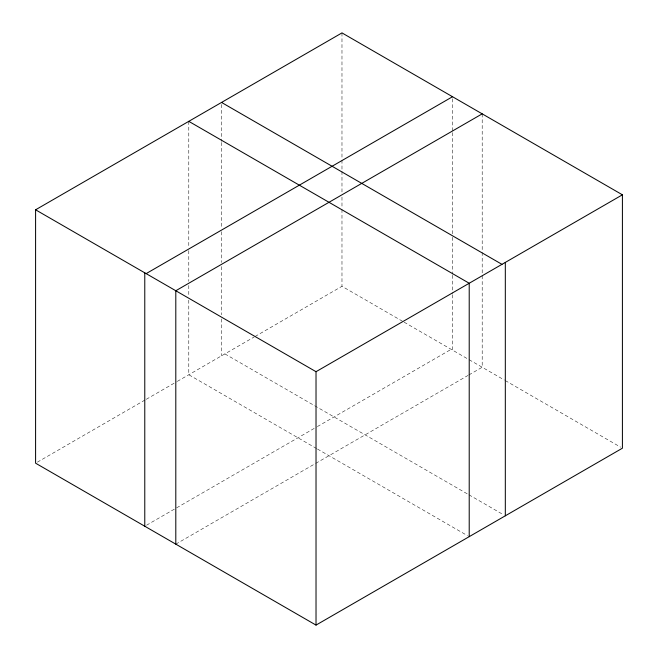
<?xml version="1.0" encoding="UTF-8"?>
<svg xmlns="http://www.w3.org/2000/svg" width="658" height="658" viewBox="0 0 658 658"><rect width="100%" height="100%" fill="white"/><g stroke="black" fill="none" stroke-linecap="round" stroke-linejoin="round"><path stroke-width="0.49" stroke-dasharray="3.29 2.47" d="M37.358 462.171L145.393 399.801M146.282 399.291L176.385 381.903M177.273 381.393L254.161 337.003M255.049 336.493L341.979 286.304L403.231 321.663M146.545 525.207L175.768 508.338M176.657 507.828L316.457 427.108M317.345 426.598L451.166 349.34M175.801 544.15L314.828 463.882M315.717 463.372L468.002 375.447M468.891 374.937L482.199 367.254L482.199 274.921M404.119 322.173L468.233 359.194M469.105 359.696L504.382 380.061M505.27 380.571L620.634 447.177M224.888 353.905L468.044 494.29M468.932 494.8L503.543 514.786M316.588 448.534L188.788 374.747L188.788 299.859M317.477 449.044L467.443 535.628M482.199 113.85L482.199 251.323M482.199 252.351L482.199 273.892M452.531 98.774L452.531 131.608M452.531 132.628L452.531 236.247M452.531 237.275L452.531 274.205M452.531 275.233L452.531 293.698M452.531 294.726L452.531 350.122M341.979 32.9L341.979 159.088M341.979 160.116L341.979 170.373M341.979 171.401L341.979 192.942M341.979 197.046L341.979 208.331M341.979 209.359L341.979 286.304M221.54 104.49L221.54 141.421M221.54 142.449L221.54 227.594M221.54 231.698L221.54 262.476M221.54 266.58L221.54 314.804M221.54 318.908L221.54 355.838M188.788 121.343L188.788 246.511M188.788 250.616L188.788 281.385M188.788 285.49L188.788 295.755"/><path stroke-width="0.99" d="M35.59 209.795L341.979 32.9L622.41 194.809L622.41 448.205L316.021 625.1L35.59 463.191L35.59 209.795L316.021 371.696L622.41 194.809M146.134 273.621L452.531 96.726M482.199 113.85L175.801 290.746L175.801 544.15M221.54 102.434L501.972 264.343M188.788 121.343L469.212 283.253L469.212 536.657M505.319 262.41L505.319 515.814M316.021 371.696L316.021 625.1M144.776 272.831L144.776 526.236"/></g></svg>
